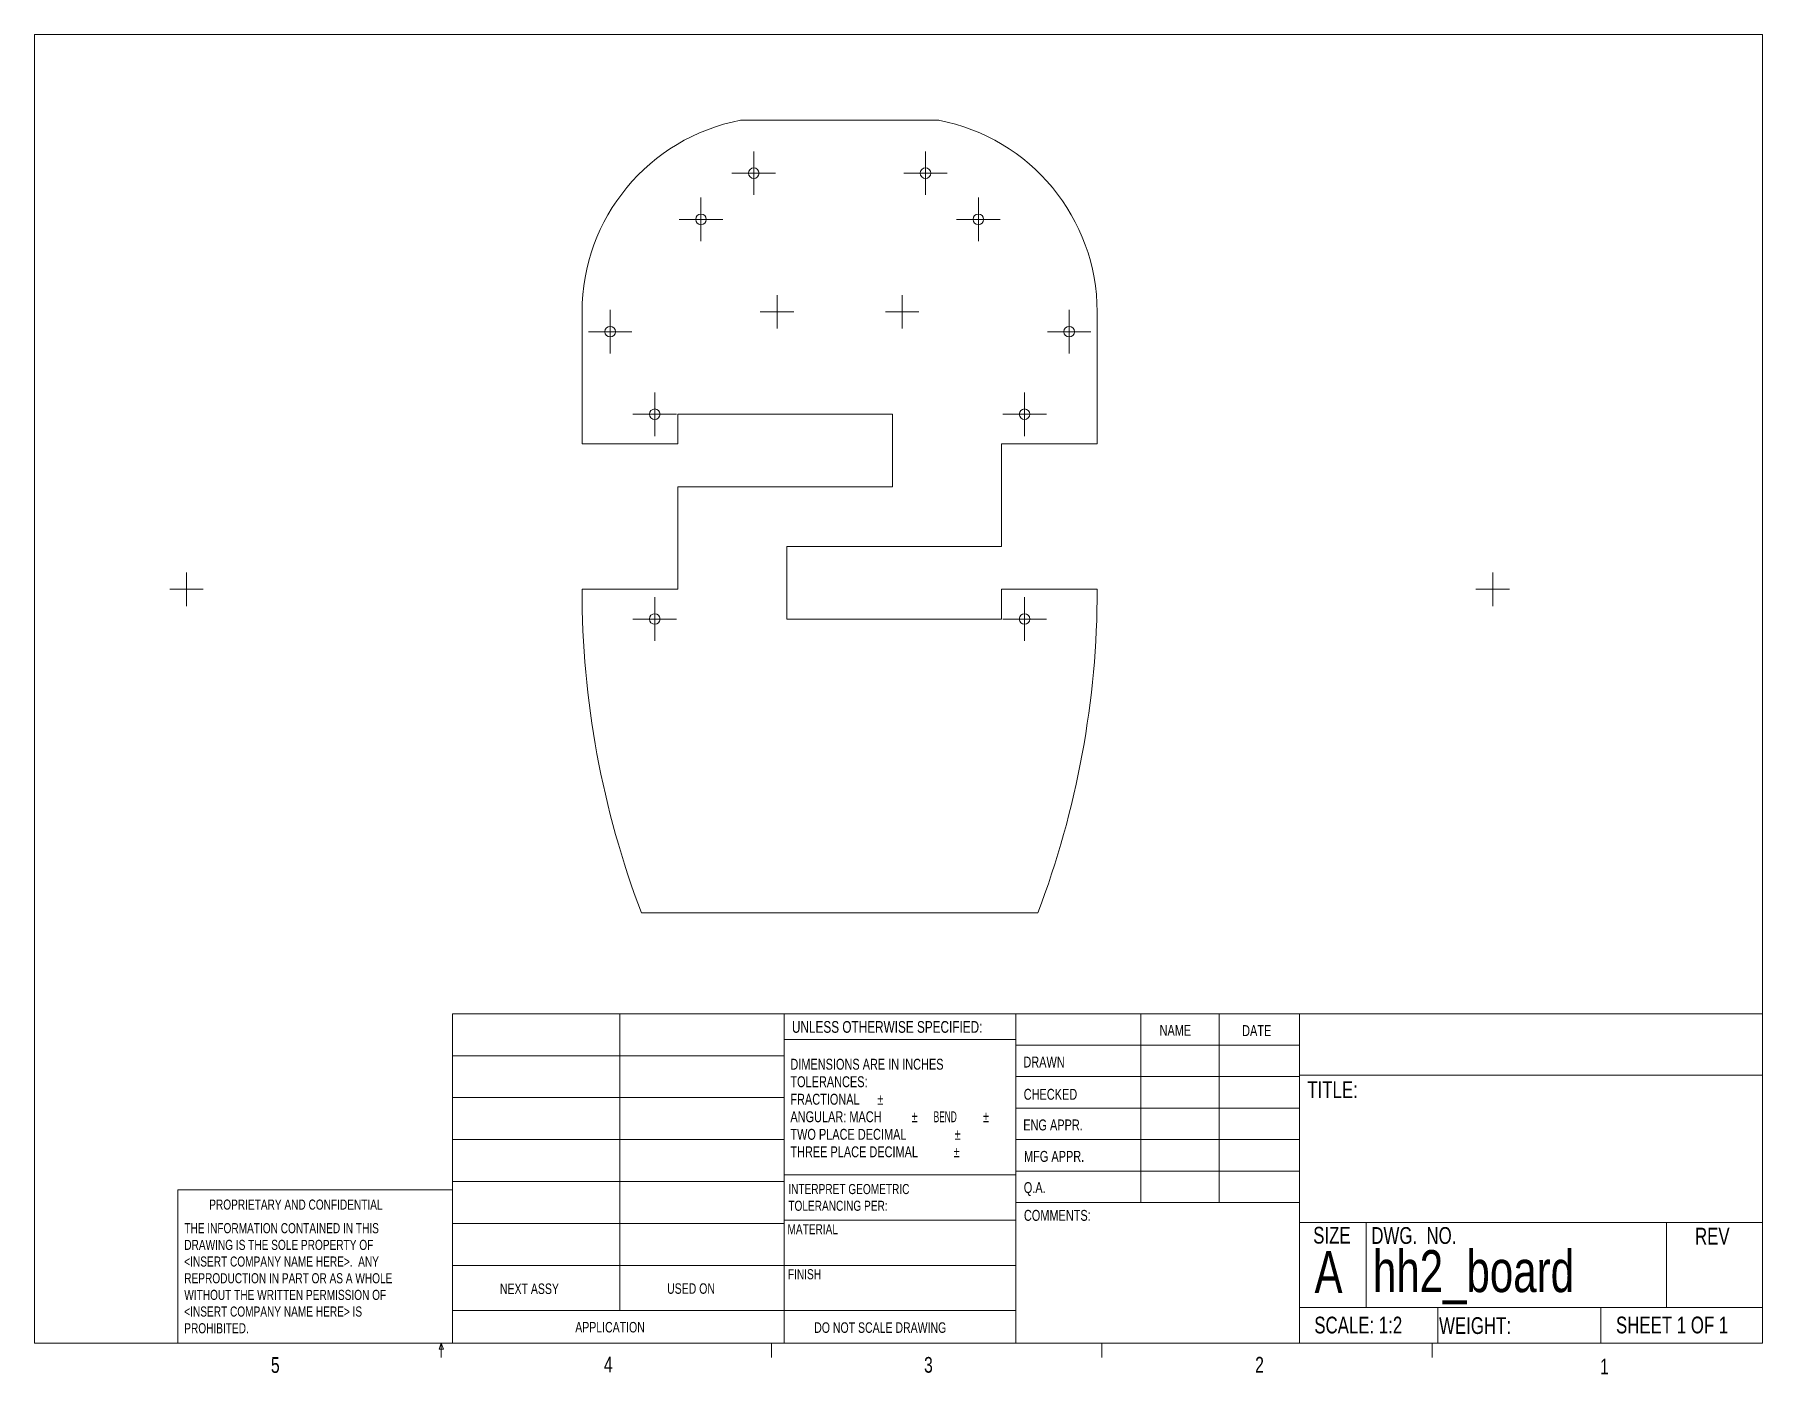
# Model space of a CAD drawing. Header units: millimetres. Extents: x 8 to 270, y 5 to 208.
import ezdxf

# ---------------------------------------------------------------- set-up
doc = ezdxf.new("R2010")
doc.units = ezdxf.units.MM
doc.styles.add('SLDTEXTSTYLE0', font='TXT', dxfattribs={"width": 0.75})
doc.styles.add('SLDTEXTSTYLE1', font='TXT', dxfattribs={"width": 0.57})

# ---------------------------------------------------------------- blocks, each defined once
blk = doc.blocks.new('SW_NOTE_0')
at = {"color": 7, "linetype": 'Continuous', "lineweight": 0, "char_height": 1.524, "attachment_point": 1, "style": 'SLDTEXTSTYLE0'}
for s, insert in [('{INTERPRET GEOMETRIC}', (0, 1.95)), ('{TOLERANCING PER:}', (0, -0.58))]:
    blk.add_mtext(s, dxfattribs=dict(at, insert=insert))
blk = doc.blocks.new('SW_NOTE_1')
at = {"color": 7, "linetype": 'Continuous', "lineweight": 0, "char_height": 1.651, "attachment_point": 1}
for s, insert, style in [('{DIMENSIONS ARE IN INCHES}', (0, 2.11), 'SLDTEXTSTYLE0'), ('{TOLERANCES:}', (0, -0.54), 'SLDTEXTSTYLE0'), ('{FRACTIONAL}', (0, -3.19), 'SLDTEXTSTYLE0'), ('{%%p}', (13.15, -3.19), 'SLDTEXTSTYLE0'), ('{ANGULAR: MACH}', (0, -5.84), 'SLDTEXTSTYLE0'), ('{%%p}', (18.37, -5.84), 'SLDTEXTSTYLE0'), ('{     BEND }', (19.95, -5.84), 'SLDTEXTSTYLE1'), ('{%%p}', (29.16, -5.84), 'SLDTEXTSTYLE0'), ('{TWO PLACE DECIMAL    }', (0, -8.5), 'SLDTEXTSTYLE0'), ('{%%p}', (24.88, -8.5), 'SLDTEXTSTYLE0'), ('{THREE PLACE DECIMAL  }', (0, -11.15), 'SLDTEXTSTYLE0'), ('{%%p}', (24.73, -11.15), 'SLDTEXTSTYLE0')]:
    blk.add_mtext(s, dxfattribs=dict(at, insert=insert, style=style))
blk = doc.blocks.new('SW_NOTE_2')
at = {"color": 7, "linetype": 'Continuous', "lineweight": 0, "char_height": 1.524, "attachment_point": 1, "style": 'SLDTEXTSTYLE0'}
for s, insert in [('{THE INFORMATION CONTAINED IN THIS}', (0, 1.95)), ('{DRAWING IS THE SOLE PROPERTY OF}', (0, -0.58)), ('{<INSERT COMPANY NAME HERE>.  ANY }', (0, -3.1)), ('{REPRODUCTION IN PART OR AS A WHOLE}', (0, -5.63)), ('{WITHOUT THE WRITTEN PERMISSION OF}', (0, -8.15)), ('{<INSERT COMPANY NAME HERE> IS }', (0, -10.67)), ('{PROHIBITED.}', (0, -13.2))]:
    blk.add_mtext(s, dxfattribs=dict(at, insert=insert))
blk = doc.blocks.new('SW_CENTERMARKSYMBOL_0')
at = {"color": 7, "linetype": 'Continuous', "lineweight": 0}
for q in [(-2.54, 0), (0, 2.54), (0, -2.54), (2.54, 0)]:
    blk.add_line((0, 0), q, dxfattribs=at)
blk = doc.blocks.new('SW_CENTERMARKSYMBOL_1')
at = {"color": 7, "linetype": 'Continuous', "lineweight": 0}
for q in [(-2.54, 0), (0, 2.54), (0, -2.54), (2.54, 0)]:
    blk.add_line((0, 0), q, dxfattribs=at)
blk = doc.blocks.new('SW_CENTERMARKSYMBOL_2')
at = {"color": 7, "linetype": 'Continuous', "lineweight": 0}
for q in [(-2.54, 0), (0, 2.54), (0, -2.54), (2.54, 0)]:
    blk.add_line((0, 0), q, dxfattribs=at)
blk = doc.blocks.new('SW_CENTERMARKSYMBOL_3')
at = {"color": 7, "linetype": 'Continuous', "lineweight": 0}
for q in [(-2.54, 0), (0, 2.54), (0, -2.54), (2.54, 0)]:
    blk.add_line((0, 0), q, dxfattribs=at)
blk = doc.blocks.new('SW_CENTERMARKSYMBOL_4')
at = {"color": 7, "linetype": 'Continuous', "lineweight": 0}
for p, q in [((0, 2.5), (0, 3.3)), ((-2.5, 0), (-3.3, 0)), ((0, 0), (-2.5, 0)), ((0, 0), (0, 2.5)), ((0, 0), (0, -2.5)), ((0, 0), (2.5, 0)), ((2.5, 0), (3.3, 0)), ((0, -2.5), (0, -3.3))]:
    blk.add_line(p, q, dxfattribs=at)
blk = doc.blocks.new('SW_CENTERMARKSYMBOL_5')
at = {"color": 7, "linetype": 'Continuous', "lineweight": 0}
for p, q in [((0, 2.5), (0, 3.3)), ((-2.5, 0), (-3.3, 0)), ((0, 0), (-2.5, 0)), ((0, 0), (0, 2.5)), ((0, 0), (0, -2.5)), ((0, 0), (2.5, 0)), ((2.5, 0), (3.3, 0)), ((0, -2.5), (0, -3.3))]:
    blk.add_line(p, q, dxfattribs=at)
blk = doc.blocks.new('SW_CENTERMARKSYMBOL_6')
at = {"color": 7, "linetype": 'Continuous', "lineweight": 0}
for p, q in [((0, 2.5), (0, 3.3)), ((-2.5, 0), (-3.3, 0)), ((0, 0), (-2.5, 0)), ((0, 0), (0, 2.5)), ((0, 0), (0, -2.5)), ((0, 0), (2.5, 0)), ((2.5, 0), (3.3, 0)), ((0, -2.5), (0, -3.3))]:
    blk.add_line(p, q, dxfattribs=at)
blk = doc.blocks.new('SW_CENTERMARKSYMBOL_7')
at = {"color": 7, "linetype": 'Continuous', "lineweight": 0}
for p, q in [((0, 2.5), (0, 3.3)), ((-2.5, 0), (-3.3, 0)), ((0, 0), (-2.5, 0)), ((0, 0), (0, 2.5)), ((0, 0), (0, -2.5)), ((0, 0), (2.5, 0)), ((2.5, 0), (3.3, 0)), ((0, -2.5), (0, -3.3))]:
    blk.add_line(p, q, dxfattribs=at)
blk = doc.blocks.new('SW_CENTERMARKSYMBOL_8')
at = {"color": 7, "linetype": 'Continuous', "lineweight": 0}
for p, q in [((0, 2.5), (0, 3.3)), ((-2.5, 0), (-3.3, 0)), ((0, 0), (-2.5, 0)), ((0, 0), (0, 2.5)), ((0, 0), (0, -2.5)), ((0, 0), (2.5, 0)), ((2.5, 0), (3.3, 0)), ((0, -2.5), (0, -3.3))]:
    blk.add_line(p, q, dxfattribs=at)
blk = doc.blocks.new('SW_CENTERMARKSYMBOL_9')
at = {"color": 7, "linetype": 'Continuous', "lineweight": 0}
for p, q in [((0, 2.5), (0, 3.3)), ((-2.5, 0), (-3.3, 0)), ((0, 0), (-2.5, 0)), ((0, 0), (0, 2.5)), ((0, 0), (0, -2.5)), ((0, 0), (2.5, 0)), ((2.5, 0), (3.3, 0)), ((0, -2.5), (0, -3.3))]:
    blk.add_line(p, q, dxfattribs=at)
blk = doc.blocks.new('SW_CENTERMARKSYMBOL_10')
at = {"color": 7, "linetype": 'Continuous', "lineweight": 0}
for p, q in [((0, 2.5), (0, 3.3)), ((-2.5, 0), (-3.3, 0)), ((0, 0), (-2.5, 0)), ((0, 0), (0, 2.5)), ((0, 0), (0, -2.5)), ((0, 0), (2.5, 0)), ((2.5, 0), (3.3, 0)), ((0, -2.5), (0, -3.3))]:
    blk.add_line(p, q, dxfattribs=at)
blk = doc.blocks.new('SW_CENTERMARKSYMBOL_11')
at = {"color": 7, "linetype": 'Continuous', "lineweight": 0}
for p, q in [((0, 2.5), (0, 3.3)), ((-2.5, 0), (-3.3, 0)), ((0, 0), (-2.5, 0)), ((0, 0), (0, 2.5)), ((0, 0), (0, -2.5)), ((0, 0), (2.5, 0)), ((2.5, 0), (3.3, 0)), ((0, -2.5), (0, -3.3))]:
    blk.add_line(p, q, dxfattribs=at)
blk = doc.blocks.new('SW_CENTERMARKSYMBOL_12')
at = {"color": 7, "linetype": 'Continuous', "lineweight": 0}
for p, q in [((0, 2.5), (0, 3.3)), ((-2.5, 0), (-3.3, 0)), ((0, 0), (-2.5, 0)), ((0, 0), (0, 2.5)), ((0, 0), (0, -2.5)), ((0, 0), (2.5, 0)), ((2.5, 0), (3.3, 0)), ((0, -2.5), (0, -3.3))]:
    blk.add_line(p, q, dxfattribs=at)
blk = doc.blocks.new('SW_CENTERMARKSYMBOL_13')
at = {"color": 7, "linetype": 'Continuous', "lineweight": 0}
for p, q in [((0, 2.5), (0, 3.3)), ((-2.5, 0), (-3.3, 0)), ((0, 0), (-2.5, 0)), ((0, 0), (0, 2.5)), ((0, 0), (0, -2.5)), ((0, 0), (2.5, 0)), ((2.5, 0), (3.3, 0)), ((0, -2.5), (0, -3.3))]:
    blk.add_line(p, q, dxfattribs=at)

msp = doc.modelspace()

# ---------------------------------------------------------------- linework, layer by layer
at = {"color": 7, "linetype": 'Continuous', "lineweight": 0}
for p, q in [((8.38, 208.08), (270, 208.08)), ((8.38, 208.08), (8.38, 9.96)), ((270, 9.96), (270, 208.08)), ((71.65, 59.85), (270, 59.85)), ((71.65, 9.96), (71.65, 59.85)), ((97, 59.85), (97, 14.94)), ((121.87, 9.96), (121.87, 59.85)), ((156.96, 59.85), (156.96, 9.96)), ((175.86, 59.85), (175.86, 31.28)), ((187.76, 59.85), (187.76, 31.28)), ((199.93, 59.85), (199.93, 9.96)), ((156.96, 55.93), (121.87, 55.93)), ((156.96, 55.09), (199.93, 55.09)), ((71.65, 53.5), (121.87, 53.5)), ((156.96, 50.33), (199.93, 50.33)), ((199.93, 50.53), (270, 50.53)), ((71.65, 47.15), (121.87, 47.15)), ((156.96, 45.57), (199.93, 45.57)), ((71.65, 40.8), (121.87, 40.8)), ((199.93, 40.8), (156.96, 40.8)), ((71.65, 34.45), (121.87, 34.45)), ((121.87, 35.45), (156.96, 35.45)), ((199.93, 36.04), (156.96, 36.04)), ((30.07, 9.96), (30.07, 33.18)), ((71.65, 33.18), (30.07, 33.18)), ((199.93, 31.28), (156.96, 31.28)), ((71.65, 28.1), (121.87, 28.1)), ((121.87, 28.6), (156.96, 28.6)), ((199.93, 28.24), (270, 28.24)), ((209.98, 28.24), (209.98, 15.37)), ((255.47, 28.24), (255.47, 15.37)), ((71.65, 21.75), (121.87, 21.75)), ((121.87, 21.74), (156.96, 21.74)), ((71.65, 14.94), (156.96, 14.94)), ((199.93, 15.37), (270, 15.37)), ((220.84, 15.37), (220.84, 9.96)), ((245.52, 15.37), (245.52, 9.96)), ((270, 9.96), (8.38, 9.96)), ((69.63, 9.08), (69.97, 9.96)), ((70.29, 9.08), (69.63, 9.08)), ((69.97, 9.96), (69.97, 7.8)), ((69.97, 9.96), (70.29, 9.08)), ((119.98, 9.96), (119.98, 7.8)), ((169.98, 9.96), (169.98, 7.8)), ((219.99, 9.96), (219.99, 7.8))]:
    msp.add_line(p, q, dxfattribs=at)
at = {"color": 7, "linetype": 'Continuous', "lineweight": 15}
for p, q in [((145.28, 195.1), (115.28, 195.1)), ((91.28, 166.1), (91.28, 146.1)), ((169.28, 146.1), (169.28, 166.1)), ((105.78, 150.6), (138.28, 150.6)), ((105.78, 146.1), (105.78, 150.6)), ((138.28, 150.6), (138.28, 139.6)), ((91.28, 146.1), (105.78, 146.1)), ((154.78, 146.1), (169.28, 146.1)), ((154.78, 130.6), (154.78, 146.1)), ((105.78, 139.6), (105.78, 124.1)), ((138.28, 139.6), (105.78, 139.6)), ((122.28, 130.6), (154.78, 130.6)), ((122.28, 119.6), (122.28, 130.6)), ((105.78, 124.1), (91.28, 124.1)), ((154.78, 124.1), (154.78, 119.6)), ((169.28, 124.1), (154.78, 124.1)), ((154.78, 119.6), (122.28, 119.6)), ((100.28, 75.1), (160.28, 75.1))]:
    msp.add_line(p, q, dxfattribs=at)
for centre in [(117.28, 187.1), (143.28, 187.1), (109.28, 180.1), (151.28, 180.1), (95.53, 163.1), (165.03, 163.1), (102.28, 150.6), (158.28, 150.6), (102.28, 119.6), (158.28, 119.6)]:
    msp.add_circle(centre, 0.8, dxfattribs=at)
for centre, radius, start, end in [((120.8, 166.1), 29.52, 100.7786, 180), ((139.75, 166.1), 29.52, 0, 79.2214), ((229.16, 124.1), 137.89, 180, 200.8154), ((31.39, 124.1), 137.89, 339.1846, 0)]:
    msp.add_arc(centre, radius, start, end, dxfattribs=at)

# ---------------------------------------------------------------- block references
at = {"color": 7, "linetype": 'Continuous', "lineweight": 0}
for name, p in [('SW_CENTERMARKSYMBOL_12', (117.28, 187.1)), ('SW_CENTERMARKSYMBOL_13', (143.28, 187.1)), ('SW_CENTERMARKSYMBOL_10', (109.28, 180.1)), ('SW_CENTERMARKSYMBOL_11', (151.28, 180.1)), ('SW_CENTERMARKSYMBOL_2', (120.8, 166.1)), ('SW_CENTERMARKSYMBOL_1', (139.75, 166.1)), ('SW_CENTERMARKSYMBOL_8', (95.53, 163.1)), ('SW_CENTERMARKSYMBOL_9', (165.03, 163.1)), ('SW_CENTERMARKSYMBOL_7', (102.28, 150.6)), ('SW_CENTERMARKSYMBOL_4', (158.28, 150.6)), ('SW_CENTERMARKSYMBOL_0', (31.39, 124.1)), ('SW_CENTERMARKSYMBOL_3', (229.16, 124.1)), ('SW_CENTERMARKSYMBOL_6', (102.28, 119.6)), ('SW_CENTERMARKSYMBOL_5', (158.28, 119.6)), ('SW_NOTE_1', (122.82, 50.92)), ('SW_NOTE_0', (122.51, 32.12)), ('SW_NOTE_2', (31.05, 26.2))]:
    msp.add_blockref(name, p, dxfattribs=at)

# ---------------------------------------------------------------- texts
at = {"color": 7, "linetype": 'Continuous', "lineweight": 0, "attachment_point": 1, "style": 'SLDTEXTSTYLE0'}
for s, insert, char_height in [('{UNLESS OTHERWISE SPECIFIED:}', (123.06, 58.74), 1.778), ('{NAME}', (178.72, 58.16), 1.651), ('{DATE}', (191.22, 58.12), 1.651), ('{DRAWN}', (158.1, 53.36), 1.651), ('{CHECKED}', (158.15, 48.48), 1.651), ('{TITLE:}', (201.09, 49.62), 2.54), ('{ENG APPR.}', (158.08, 43.84), 1.651), ('{MFG APPR.}', (158.2, 39.08), 1.651), ('{Q.A.}', (158.16, 34.36), 1.651), ('{PROPRIETARY AND CONFIDENTIAL}', (34.83, 31.72), 1.524), ('{COMMENTS:}', (158.18, 30.15), 1.651), ('{MATERIAL}', (122.38, 27.99), 1.524), ('{SIZE}', (201.98, 27.59), 2.54), ('{DWG.  NO.}', (210.78, 27.55), 2.54), ('{REV}', (259.79, 27.45), 2.54), ('{A}', (202.18, 23.91), 6.35), ('{hh2_board}', (211.02, 24.06), 6.35), ('{FINISH}', (122.45, 21.18), 1.524), ('{NEXT ASSY}', (78.84, 19.01), 1.5875), ('{USED ON}', (104.15, 19.04), 1.587), ('{APPLICATION}', (90.25, 13.19), 1.5875), ('{DO NOT SCALE DRAWING}', (126.43, 13.13), 1.5875), ('{SCALE: 1:2}', (202.15, 13.99), 2.54), ('{WEIGHT: }', (221.04, 13.91), 2.54), ('{SHEET 1 OF 1}', (247.83, 14), 2.54), ('{5}', (44.17, 7.86), 2.381), ('{4}', (94.58, 7.94), 2.381), ('{3}', (143.06, 7.89), 2.381), ('{2}', (193.19, 7.91), 2.381), ('{1}', (245.41, 7.63), 2.381)]:
    msp.add_mtext(s, dxfattribs=dict(at, insert=insert, char_height=char_height))

doc.saveas('drawing.dxf')
